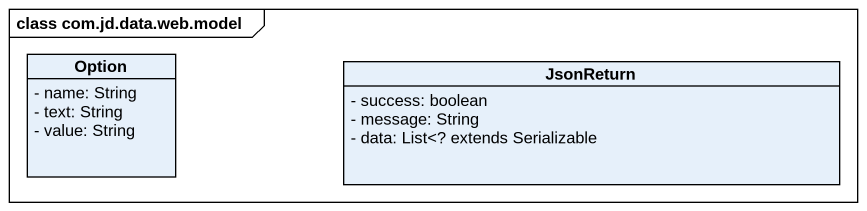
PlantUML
@startuml
mainframe class com.jd.data.web.model
hide circle
hide empty members
skinparam classAttributeIconSize 0
class Option {
  - name: String
  - text: String
  - value: String
}
class JsonReturn {
  - success: boolean
  - message: String
  - data: List<? extends Serializable
}
@enduml
